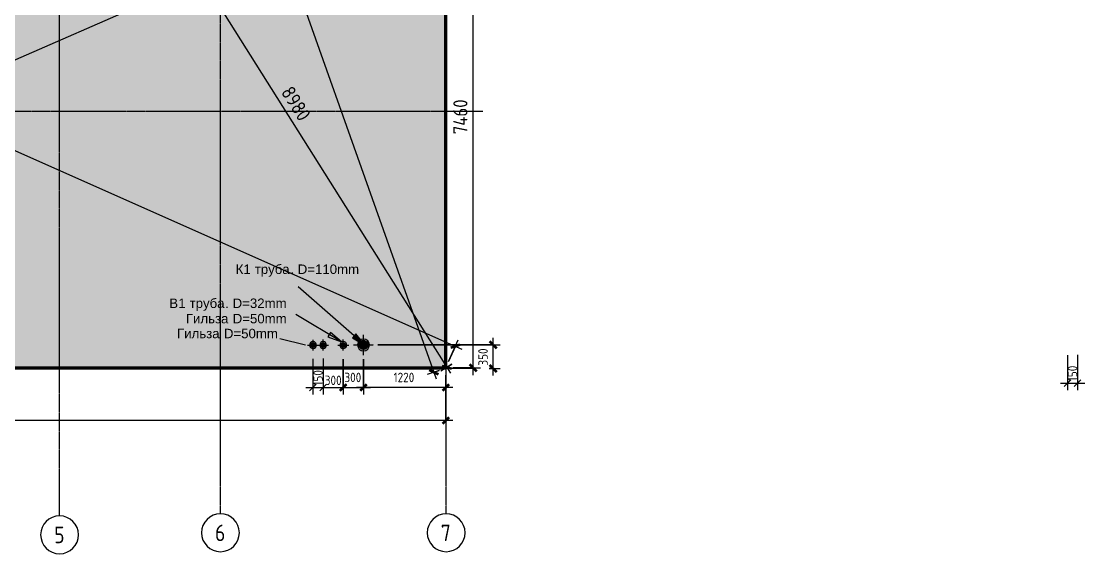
# Model space of a CAD drawing. Header units: millimetres. Extents: x -5762 to 22906, y -1042 to 16212.
# Drawn here: x 7172 to 22906, y -1042 to 6832 of the extents above; entities that cross this region are included whole.
import ezdxf

# ---------------------------------------------------------------- set-up
doc = ezdxf.new("R2010")
doc.units = ezdxf.units.MM
doc.linetypes.add('ADSK_Линия сетки', pattern=[25, 20, -2.5, 0, -2.5])
doc.linetypes.add('ADSK_Осевая', pattern=[14, 10, -2, 0, -2])
for name, color, linetype, lineweight in [('A-ANNO-DIMS', 211, 'Continuous', 9), ('A-ANNO-DIMS-70', 211, 'Continuous', 9), ('A-FLOR-PATT', 8, 'Continuous', 20), ('G-ANNO-TEXT', 231, 'Continuous', 9), ('M-PIPE-PATT', 2, 'Continuous', 9), ('P-PIPE', 3, 'Continuous', 20), ('P-PIPE-CNTR', 3, 'ADSK_Осевая', 20), ('S-FNDN', 32, 'Continuous', 20), ('S-GRID', 1, 'Continuous', 9), ('S-GRID-IDEN', 1, 'Continuous', 20)]:
    doc.layers.add(name, color=color, linetype=linetype, lineweight=lineweight)
doc.styles.add('Arial', font='arial.ttf', dxfattribs={"height": 140})
doc.styles.add('Arial_1', font='arial.ttf', dxfattribs={"height": 140})
doc.styles.add('GOST Common', font='GOST Common.ttf', dxfattribs={"width": 0.9, "height": 245})
doc.styles.add('GOST Common_2', font='GOST Common.ttf', dxfattribs={"width": 0.9, "height": 140})
doc.styles.add('GOST Common_3', font='GOST Common.ttf', dxfattribs={"width": 0.9, "height": 210})
doc.dimstyles.new('ADSK_Основной_3_5_мм', dxfattribs={"dimscale": 304.8, "dimtxt": 211.200149, "dimasz": 0.324738, "dimexe": 0.344488, "dimexo": 0.344488, "dimgap": 0.068898, "dimtad": 1, "dimdec": 0, "dimrnd": 10, "dimzin": 0, "dimdsep": 46, "dimtxsty": 'GOST Common_3', "dimblk1": 'OBLIQUE', "dimblk2": 'OBLIQUE', "dimsah": 1, "dimcen": 0.09, "dimdle": 0.344488, "dimazin": 0, "dimtfac": 1, "dimtdec": 4, "dimtix": 1, "dimtmove": 0, "dimatfit": 3, "dimfxl": 1, "dimtvp": 1, "dimtolj": 1, "dimtzin": 0, "dimlwd": 20, "dimlwe": 20, "dimarcsym": 2})
doc.dimstyles.new('BKN_Основной_2_0_красн', dxfattribs={"dimscale": 304.8, "dimtxt": 140.800099, "dimasz": 0.324738, "dimexe": 0.344488, "dimexo": 0.688976, "dimgap": 0.114829, "dimtad": 1, "dimdec": 0, "dimrnd": 10, "dimdsep": 46, "dimtxsty": 'GOST Common_2', "dimblk1": 'OBLIQUE', "dimblk2": 'OBLIQUE', "dimsah": 1, "dimcen": 0.09, "dimdle": 0.344488, "dimazin": 0, "dimtfac": 1, "dimtdec": 4, "dimtix": 1, "dimtmove": 0, "dimatfit": 3, "dimfxl": 1, "dimtvp": 1, "dimtolj": 1, "dimtzin": 0, "dimlwd": 20, "dimlwe": 20, "dimarcsym": 2})

# ---------------------------------------------------------------- blocks, each defined once
blk = doc.blocks.new('Ось сетки - Круг_Ø8 мм-684601-Схема опорной поверхности')
at = {"layer": 'S-GRID-IDEN'}
for start, end in [(360, 180), (180, 360)]:
    blk.add_arc((0, 0), 4, start, end, dxfattribs=at)
blk = doc.blocks.new('DIMBLOCK8-Схема опорной поверхности')
at = {"layer": 'A-ANNO-DIMS-70', "lineweight": 20, "transparency": 16777216}
for p, q in [((13895, 9165), (13755, 9165)), ((13860, 1600), (13860, 9270)), ((13860, 9165), (13895, 9165)), ((13557, 1705), (13965, 1705)), ((13860, 1705), (13557, 1705))]:
    blk.add_line(p, q, dxfattribs=at)
at = {"layer": 'A-ANNO-DIMS-70', "lineweight": 40, "transparency": 16777216}
for p, q in [((13860, 9165), (13810, 9214)), ((13860, 9165), (13909, 9115)), ((13860, 1705), (13810, 1755)), ((13860, 1705), (13909, 1656))]:
    blk.add_line(p, q, dxfattribs=at)
at = {"layer": 'A-ANNO-DIMS-70', "color": 0, "lineweight": 20, "transparency": 16777216, "insert": (13564, 5161), "char_height": 210, "width": 657.23, "attachment_point": 1, "rotation": 90, "line_spacing_factor": 1.022761, "style": 'GOST Common_3'}
blk.add_mtext('7460', dxfattribs=at)
blk = doc.blocks.new('_Oblique')
at = {"color": 0, "linetype": 'ByBlock', "lineweight": -2}
blk.add_line((-0.5, -0.5), (0.5, 0.5), dxfattribs=at)
blk = doc.blocks.new('DIMBLOCK10-Схема опорной поверхности')
at = {"layer": 'A-ANNO-DIMS-70', "lineweight": 20, "transparency": 16777216}
for p, q in [((-3658, 1600), (-3658, 822)), ((-3658, 927), (-3658, 1600)), ((13452, 1600), (13452, 822)), ((13452, 927), (13452, 1600)), ((13557, 927), (-3763, 927))]:
    blk.add_line(p, q, dxfattribs=at)
at = {"layer": 'A-ANNO-DIMS-70', "lineweight": 40, "transparency": 16777216}
for p, q in [((-3658, 927), (-3608, 976)), ((13452, 927), (13502, 976)), ((-3658, 927), (-3707, 877)), ((13452, 927), (13403, 877))]:
    blk.add_line(p, q, dxfattribs=at)
at = {"layer": 'A-ANNO-DIMS-70', "color": 0, "lineweight": 20, "transparency": 16777216, "insert": (4625, 1222), "char_height": 210, "width": 652.93, "attachment_point": 1, "line_spacing_factor": 1.022761, "style": 'GOST Common_3'}
blk.add_mtext('17110', dxfattribs=at)
blk = doc.blocks.new('DIMBLOCK11-Схема опорной поверхности')
at = {"layer": 'A-ANNO-DIMS-70', "lineweight": 20, "transparency": 16777216}
for p, q in [((12235, 1836), (12235, 1312)), ((12235, 1417), (12235, 1836)), ((13557, 1417), (12130, 1417)), ((13452, 1495), (13452, 1312)), ((13452, 1417), (13452, 1495))]:
    blk.add_line(p, q, dxfattribs=at)
at = {"layer": 'A-ANNO-DIMS-70', "lineweight": 40, "transparency": 16777216}
for p, q in [((12235, 1417), (12186, 1367)), ((12235, 1417), (12285, 1466)), ((13452, 1417), (13403, 1367)), ((13452, 1417), (13502, 1466))]:
    blk.add_line(p, q, dxfattribs=at)
at = {"layer": 'A-ANNO-DIMS-70', "color": 0, "lineweight": 20, "transparency": 16777216, "insert": (12680, 1635), "char_height": 140, "width": 392.33, "attachment_point": 1, "line_spacing_factor": 1.022761, "style": 'GOST Common_2'}
blk.add_mtext('1220', dxfattribs=at)
blk = doc.blocks.new('DIMBLOCK13-Схема опорной поверхности')
at = {"layer": 'A-ANNO-DIMS-70', "lineweight": 20, "transparency": 16777216}
for p, q in [((12445, 2046), (14257, 2046)), ((14152, 2046), (12445, 2046)), ((14152, 1594), (14152, 2151)), ((14093, 1699), (14257, 1699)), ((14152, 1699), (14093, 1699))]:
    blk.add_line(p, q, dxfattribs=at)
at = {"layer": 'A-ANNO-DIMS-70', "lineweight": 40, "transparency": 16777216}
for p, q in [((14152, 2046), (14102, 2095)), ((14152, 2046), (14201, 1996)), ((14152, 1699), (14102, 1748)), ((14152, 1699), (14201, 1649))]:
    blk.add_line(p, q, dxfattribs=at)
at = {"layer": 'A-ANNO-DIMS-70', "color": 0, "lineweight": 20, "transparency": 16777216, "insert": (13934, 1740), "char_height": 140, "width": 317.87, "attachment_point": 1, "rotation": 90, "line_spacing_factor": 1.022761, "style": 'GOST Common_2'}
blk.add_mtext('350', dxfattribs=at)
blk = doc.blocks.new('DIMBLOCK14-Схема опорной поверхности')
at = {"layer": 'A-ANNO-DIMS-70', "lineweight": 20, "transparency": 16777216}
for p, q in [((11936, 1834), (11936, 1312)), ((11936, 1417), (11936, 1834)), ((12235, 1836), (12235, 1312)), ((12235, 1417), (12235, 1836)), ((11831, 1417), (12340, 1417))]:
    blk.add_line(p, q, dxfattribs=at)
at = {"layer": 'A-ANNO-DIMS-70', "lineweight": 40, "transparency": 16777216}
for p, q in [((11936, 1417), (11887, 1367)), ((11936, 1417), (11986, 1466)), ((12235, 1417), (12186, 1367)), ((12235, 1417), (12285, 1466))]:
    blk.add_line(p, q, dxfattribs=at)
at = {"layer": 'A-ANNO-DIMS-70', "color": 0, "lineweight": 20, "transparency": 16777216, "insert": (11953, 1635), "char_height": 140, "width": 317.87, "attachment_point": 1, "line_spacing_factor": 1.022761, "style": 'GOST Common_2'}
blk.add_mtext('300', dxfattribs=at)
blk = doc.blocks.new('DIMBLOCK23-Схема опорной поверхности')
at = {"layer": 'A-ANNO-DIMS-70', "lineweight": 40, "transparency": 16777216}
for p, q in [((13497, 9063), (13522, 9128)), ((13497, 9063), (13471, 8998)), ((-3613, 1603), (-3639, 1538)), ((-3613, 1603), (-3588, 1669))]:
    blk.add_line(p, q, dxfattribs=at)
at = {"layer": 'A-ANNO-DIMS-70', "lineweight": 20, "transparency": 16777216}
for p, q in [((-3709, 1561), (13593, 9105)), ((13494, 9069), (13539, 8966)), ((13497, 9063), (13494, 9069)), ((-3616, 1609), (-3571, 1507)), ((-3613, 1603), (-3616, 1609))]:
    blk.add_line(p, q, dxfattribs=at)
at = {"layer": 'A-ANNO-DIMS-70', "color": 0, "lineweight": 20, "transparency": 16777216, "insert": (4538, 5479), "char_height": 210, "width": 747.43, "attachment_point": 1, "rotation": 23.5557, "line_spacing_factor": 1.022761, "style": 'GOST Common_3'}
blk.add_mtext('18670', dxfattribs=at)
blk = doc.blocks.new('DIMBLOCK24-Схема опорной поверхности')
at = {"layer": 'A-ANNO-DIMS-70', "lineweight": 20, "transparency": 16777216}
for p, q in [((-3615, 9399), (-3472, 9720)), ((-3515, 9624), (-3615, 9399)), ((-3611, 9667), (13691, 1984)), ((13495, 1801), (13637, 2123)), ((13595, 2027), (13495, 1801))]:
    blk.add_line(p, q, dxfattribs=at)
at = {"layer": 'A-ANNO-DIMS-70', "lineweight": 40, "transparency": 16777216}
for p, q in [((-3515, 9624), (-3580, 9599)), ((-3515, 9624), (-3450, 9649)), ((13595, 2027), (13660, 2052)), ((13595, 2027), (13529, 2002))]:
    blk.add_line(p, q, dxfattribs=at)
at = {"layer": 'A-ANNO-DIMS-70', "color": 0, "lineweight": 20, "transparency": 16777216, "insert": (4875, 6222), "char_height": 210, "width": 747.43, "attachment_point": 1, "rotation": 336.0571, "line_spacing_factor": 1.022761, "style": 'GOST Common_3'}
blk.add_mtext('18720', dxfattribs=at)
blk = doc.blocks.new('DIMBLOCK27-Схема опорной поверхности')
at = {"layer": 'A-ANNO-DIMS-70', "lineweight": 20, "transparency": 16777216}
for p, q in [((-3762, 1677), (8736, 9391)), ((8612, 9392), (8702, 9246)), ((8647, 9336), (8612, 9392)), ((-3708, 1788), (-3618, 1642)), ((-3673, 1732), (-3708, 1788))]:
    blk.add_line(p, q, dxfattribs=at)
at = {"layer": 'A-ANNO-DIMS-70', "lineweight": 40, "transparency": 16777216}
for p, q in [((8647, 9336), (8631, 9268)), ((8647, 9336), (8663, 9404)), ((-3673, 1732), (-3689, 1664)), ((-3673, 1732), (-3657, 1800))]:
    blk.add_line(p, q, dxfattribs=at)
at = {"layer": 'A-ANNO-DIMS-70', "color": 0, "lineweight": 20, "transparency": 16777216, "insert": (2051, 5612), "char_height": 210, "width": 790.39, "attachment_point": 1, "rotation": 31.6843, "line_spacing_factor": 1.022761, "style": 'GOST Common_3'}
blk.add_mtext('14480', dxfattribs=at)
blk = doc.blocks.new('DIMBLOCK28-Схема опорной поверхности')
at = {"layer": 'A-ANNO-DIMS-70', "lineweight": 20, "transparency": 16777216}
for p, q in [((8756, 9359), (8593, 9256)), ((8626, 9401), (13523, 1626)), ((8682, 9312), (8756, 9359)), ((13541, 1761), (13378, 1659)), ((13467, 1715), (13541, 1761))]:
    blk.add_line(p, q, dxfattribs=at)
at = {"layer": 'A-ANNO-DIMS-70', "lineweight": 40, "transparency": 16777216}
for p, q in [((8682, 9312), (8614, 9328)), ((8682, 9312), (8751, 9297)), ((13467, 1715), (13399, 1730)), ((13467, 1715), (13536, 1699))]:
    blk.add_line(p, q, dxfattribs=at)
at = {"layer": 'A-ANNO-DIMS-70', "color": 0, "lineweight": 20, "transparency": 16777216, "insert": (11184, 5895), "char_height": 210, "width": 635.75, "attachment_point": 1, "rotation": 302.2037, "line_spacing_factor": 1.022761, "style": 'GOST Common_3'}
blk.add_mtext('8980', dxfattribs=at)
blk = doc.blocks.new('DIMBLOCK29-Схема опорной поверхности')
at = {"layer": 'A-ANNO-DIMS-70', "lineweight": 20, "transparency": 16777216}
for p, q in [((-3818, 1756), (16281, 15330)), ((16208, 15250), (16135, 15359)), ((16194, 15272), (16208, 15250)), ((-3716, 1792), (-3790, 1901)), ((-3731, 1814), (-3716, 1792))]:
    blk.add_line(p, q, dxfattribs=at)
at = {"layer": 'A-ANNO-DIMS-70', "lineweight": 40, "transparency": 16777216}
for p, q in [((16194, 15272), (16180, 15203)), ((16194, 15272), (16207, 15340)), ((-3731, 1814), (-3745, 1746)), ((-3731, 1814), (-3718, 1883))]:
    blk.add_line(p, q, dxfattribs=at)
at = {"layer": 'A-ANNO-DIMS-70', "color": 0, "lineweight": 20, "transparency": 16777216, "insert": (5777, 8592), "char_height": 210, "width": 837.64, "attachment_point": 1, "rotation": 34.0354, "line_spacing_factor": 1.022761, "style": 'GOST Common_3'}
blk.add_mtext('24040', dxfattribs=at)
blk = doc.blocks.new('DIMBLOCK30-Схема опорной поверхности')
at = {"layer": 'A-ANNO-DIMS-70', "lineweight": 20, "transparency": 16777216}
for p, q in [((8568, 15128), (8393, 15065)), ((8457, 15199), (13312, 1544)), ((8492, 15101), (8568, 15128)), ((13353, 1670), (13178, 1608)), ((13277, 1643), (13353, 1670))]:
    blk.add_line(p, q, dxfattribs=at)
at = {"layer": 'A-ANNO-DIMS-70', "lineweight": 40, "transparency": 16777216}
for p, q in [((8492, 15101), (8429, 15131)), ((8492, 15101), (8555, 15070)), ((13277, 1643), (13214, 1673)), ((13277, 1643), (13340, 1613))]:
    blk.add_line(p, q, dxfattribs=at)
at = {"layer": 'A-ANNO-DIMS-70', "color": 0, "lineweight": 20, "transparency": 16777216, "insert": (11056, 8773), "char_height": 210, "width": 768.91, "attachment_point": 1, "rotation": 289.5737, "line_spacing_factor": 1.022761, "style": 'GOST Common_3'}
blk.add_mtext('14280', dxfattribs=at)
blk = doc.blocks.new('*D56')
at = {"layer": 'A-ANNO-DIMS', "color": 0, "lineweight": 20, "transparency": 16777216}
for p, q in [((11487, 1842), (11487, 1312)), ((11637, 1843), (11637, 1312)), ((11382, 1417), (11742, 1417))]:
    blk.add_line(p, q, dxfattribs=at)
at = {"layer": 'Defpoints', "color": 0, "transparency": 16777216}
for p in [(11487, 2052), (11637, 2053), (11637, 1417)]:
    blk.add_point(p, dxfattribs=at)
at = {"layer": 'A-ANNO-DIMS', "color": 0, "lineweight": 20, "transparency": 16777216, "xscale": 98.98, "yscale": 98.98, "zscale": 98.98, "rotation": 180}
blk.add_blockref('_Oblique', (11487, 1417), dxfattribs=at)
at = {"layer": 'A-ANNO-DIMS', "color": 0, "lineweight": 20, "transparency": 16777216, "xscale": 98.98, "yscale": 98.98, "zscale": 98.98}
blk.add_blockref('_Oblique', (11637, 1417), dxfattribs=at)
at = {"layer": 'A-ANNO-DIMS', "color": 0, "lineweight": 20, "transparency": 16777216, "insert": (11562, 1559), "char_height": 140, "width": 317.87, "attachment_point": 5, "rotation": 90, "style": 'GOST Common_2'}
blk.add_mtext('\\A1;150', dxfattribs=at)
blk = doc.blocks.new('*D57')
at = {"layer": 'A-ANNO-DIMS', "color": 0, "lineweight": 20, "transparency": 16777216}
for p, q in [((22651, 1896), (22651, 1377)), ((22801, 1898), (22801, 1377)), ((22546, 1482), (22906, 1482))]:
    blk.add_line(p, q, dxfattribs=at)
at = {"layer": 'Defpoints', "color": 0, "transparency": 16777216}
for p in [(22651, 2106), (22801, 2108), (22801, 1482)]:
    blk.add_point(p, dxfattribs=at)
at = {"layer": 'A-ANNO-DIMS', "color": 0, "lineweight": 20, "transparency": 16777216, "xscale": 98.98, "yscale": 98.98, "zscale": 98.98, "rotation": 180}
blk.add_blockref('_Oblique', (22651, 1482), dxfattribs=at)
at = {"layer": 'A-ANNO-DIMS', "color": 0, "lineweight": 20, "transparency": 16777216, "xscale": 98.98, "yscale": 98.98, "zscale": 98.98}
blk.add_blockref('_Oblique', (22801, 1482), dxfattribs=at)
at = {"layer": 'A-ANNO-DIMS', "color": 0, "lineweight": 20, "transparency": 16777216, "insert": (22726, 1624), "char_height": 140, "width": 317.87, "attachment_point": 5, "rotation": 90, "style": 'GOST Common_2'}
blk.add_mtext('\\A1;150', dxfattribs=at)
blk = doc.blocks.new('*D59')
at = {"layer": 'A-ANNO-DIMS', "color": 0, "lineweight": 20, "transparency": 16777216}
for p, q in [((11638, 1834), (11638, 1312)), ((11936, 1836), (11936, 1312)), ((11533, 1417), (12041, 1417))]:
    blk.add_line(p, q, dxfattribs=at)
at = {"layer": 'Defpoints', "color": 0, "transparency": 16777216}
for p in [(11936, 2046), (11638, 2044), (11936, 1417)]:
    blk.add_point(p, dxfattribs=at)
at = {"layer": 'A-ANNO-DIMS', "color": 0, "lineweight": 20, "transparency": 16777216, "xscale": 98.98, "yscale": 98.98, "zscale": 98.98, "rotation": 180}
blk.add_blockref('_Oblique', (11638, 1417), dxfattribs=at)
at = {"layer": 'A-ANNO-DIMS', "color": 0, "lineweight": 20, "transparency": 16777216, "xscale": 98.98, "yscale": 98.98, "zscale": 98.98}
blk.add_blockref('_Oblique', (11936, 1417), dxfattribs=at)
at = {"layer": 'A-ANNO-DIMS', "color": 0, "lineweight": 20, "transparency": 16777216, "insert": (11787, 1522), "char_height": 140, "width": 317.87, "attachment_point": 5, "style": 'GOST Common_2'}
blk.add_mtext('\\A1;300', dxfattribs=at)

msp = doc.modelspace()

# ---------------------------------------------------------------- hatches: boundary and pattern name
at = {"layer": 'A-FLOR-PATT', "lineweight": 9}
h = msp.add_hatch(dxfattribs=at)
h.set_pattern_fill('FP_1', color=256, style=0, pattern_type=2)
h.set_pattern_definition([(45, (0, 0), (58.9331, 216.0876), [277.813, -55.563, 2.347, -53.216])])
h.paths.add_polyline_path([(-3657.7, 1705.4), (-3657.7, 9302.8), (3538.3, 9302.8), (5538.3, 9302.8), (8667.1, 9302.8), (8667.1, 15162.8), (16267.1, 15162.8), (16267.1, 9164.8), (13452.1, 9164.8), (13452.1, 1705.4), (9752.1, 1705.4), (6052.1, 1705.4)])
at = {"layer": 'G-ANNO-TEXT', "lineweight": 20}
for color, points in [(7, [(11908.5, 2091.8), (11747.3, 2231.5), (11709.3, 2167.9)]), (7, [(12255.2, 2042.6), (12121.7, 2208.9), (12072.9, 2153.2)]), (5, [(11378.4, 2040.8), (11184.1, 2128.7), (11165.8, 2056.9)])]:
    msp.add_hatch(color=color, dxfattribs=at).paths.add_polyline_path(points)
at = {"layer": 'M-PIPE-PATT'}
h = msp.add_hatch(color=5, dxfattribs=at)
edge = h.paths.add_edge_path()
edge.add_arc((11488.8, 2043.1), 40, 180, 360)
edge.add_arc((11488.8, 2043.1), 40, 360, 540)
h = msp.add_hatch(color=5, dxfattribs=at)
edge = h.paths.add_edge_path()
edge.add_arc((11638.7, 2044.1), 40, 180, 360)
edge.add_arc((11638.7, 2044.1), 40, 360, 540)
h = msp.add_hatch(color=140, dxfattribs=at)
edge = h.paths.add_edge_path()
edge.add_arc((11936.4, 2043.8), 40, 180, 360)
edge.add_arc((11936.4, 2043.8), 40, 360, 540)
h = msp.add_hatch(color=140, dxfattribs=at)
edge = h.paths.add_edge_path()
edge.add_arc((12235.1, 2045.7), 75, 180, 360)
edge.add_arc((12235.1, 2045.7), 75, 0, 180)

# ---------------------------------------------------------------- linework, layer by layer
at = {"layer": 'G-ANNO-TEXT', "color": 7, "lineweight": 20}
for p, q in [((12255.2, 2042.6), (11269.5, 2907)), ((11908.5, 2091.8), (11236.5, 2494.1)), ((11747.3, 2231.5), (11709.3, 2167.9)), ((11908.5, 2091.8), (11747.3, 2231.5)), ((12121.7, 2208.9), (12072.9, 2153.2)), ((12255.2, 2042.6), (12121.7, 2208.9)), ((11709.3, 2167.9), (11908.5, 2091.8)), ((12072.9, 2153.2), (12255.2, 2042.6))]:
    msp.add_line(p, q, dxfattribs=at)
at = {"layer": 'G-ANNO-TEXT', "color": 5, "lineweight": 20}
msp.add_line((11378.4, 2040.8), (10999, 2137.8), dxfattribs=at)
at = {"layer": 'P-PIPE', "color": 5}
for centre, start, end in [((11488.8, 2043.1), 0, 180), ((11638.7, 2044.1), 0, 180), ((11488.8, 2043.1), 180, 0), ((11638.7, 2044.1), 180, 0)]:
    msp.add_arc(centre, 50.3, start, end, dxfattribs=at)
at = {"layer": 'P-PIPE'}
for centre, radius, start, end in [((11936.4, 2043.8), 50.3, 0, 180), ((12235.1, 2045.7), 87.6, 0, 180), ((12235.1, 2045.7), 87.6, 180, 360), ((11936.4, 2043.8), 50.3, 180, 360)]:
    msp.add_arc(centre, radius, start, end, dxfattribs=at)
at = {"layer": 'P-PIPE-CNTR', "color": 5}
for p, q in [((11488.8, 1963.1), (11488.8, 2123.1)), ((11638.7, 1964.1), (11638.7, 2124.1)), ((11408.8, 2043.1), (11568.8, 2043.1)), ((11558.7, 2044.1), (11718.7, 2044.1))]:
    msp.add_line(p, q, dxfattribs=at)
at = {"layer": 'P-PIPE-CNTR'}
for p, q in [((11936.4, 1963.8), (11936.4, 2123.8)), ((12085.1, 2045.7), (12385.1, 2045.7)), ((12235.1, 1895.7), (12235.1, 2195.7)), ((11856.4, 2043.8), (12016.4, 2043.8))]:
    msp.add_line(p, q, dxfattribs=at)
at = {"layer": 'S-FNDN', "lineweight": 50}
for p, q in [((13452.1, 1705.4), (13452.1, 9164.8)), ((-3657.7, 1705.4), (13452.1, 1705.4))]:
    msp.add_line(p, q, dxfattribs=at)
at = {"layer": 'S-GRID', "linetype": 'ADSK_Линия сетки'}
for p, q in [((10118.4, -451.8), (10118.4, 10676.7)), ((7738.4, -482), (7738.4, 10522.6)), ((13458.4, -451.8), (13458.4, 10433.4)), ((14002.1, 5498.6), (-5175.8, 5498.6)), ((13882.9, 1698.6), (-5189.9, 1698.6))]:
    msp.add_line(p, q, dxfattribs=at)

# ---------------------------------------------------------------- block references
at = {"layer": 'S-GRID-IDEN', "xscale": 69.99999999999997, "yscale": 69.99999999999997, "zscale": 69.99999999999997}
for p in [(7738.4, -762), (10118.4, -731.8), (13458.4, -731.8)]:
    msp.add_blockref('Ось сетки - Круг_Ø8 мм-684601-Схема опорной поверхности', p, dxfattribs=at)

# ---------------------------------------------------------------- texts
at = {"layer": 'G-ANNO-TEXT', "color": 7, "lineweight": 20, "char_height": 140, "attachment_point": 1}
for s, insert, width, style in [('\\fArial|b0|i0|c204|p34|;К', (10343.4, 3235.5), 140.295, 'Arial'), ('1 ', (10459.1, 3235.5), 202.025, 'Arial_1'), ('труба', (10625.8, 3235.5), 639.747, 'Arial'), ('. D=110mm', (11153.7, 3235.5), 1257.046, 'Arial_1'), ('\\fArial|b0|i0|c204|p34|;В', (9361.4, 2732.3), 162.743, 'Arial'), ('1 ', (9495.7, 2732.3), 202.025, 'Arial_1'), ('труба', (9662.4, 2732.3), 639.747, 'Arial'), ('. D=32mm', (10190.2, 2732.3), 1122.362, 'Arial_1'), ('Гильза', (9606.8, 2505.4), 774.43, 'Arial'), (' D=50mm', (10245.8, 2505.4), 1055.021, 'Arial_1')]:
    msp.add_mtext(s, dxfattribs=dict(at, insert=insert, width=width, style=style))
at = {"layer": 'G-ANNO-TEXT', "color": 5, "lineweight": 20, "char_height": 140, "attachment_point": 1}
for s, insert, width, style in [('Гильза', (9476.5, 2284.7), 774.43, 'Arial'), (' D=50mm', (10115.5, 2284.7), 1055.021, 'Arial_1')]:
    msp.add_mtext(s, dxfattribs=dict(at, insert=insert, width=width, style=style))
at = {"layer": 'S-GRID-IDEN', "lineweight": 9, "char_height": 245, "width": 191.924, "attachment_point": 1, "style": 'GOST Common'}
for s, insert in [('6', (10038.8, -611)), ('7', (13378.8, -611)), ('5', (7658.8, -641.3))]:
    msp.add_mtext(s, dxfattribs=dict(at, insert=insert))

# ---------------------------------------------------------------- dimensions: what is measured, and where the dimension line sits
at = {"layer": 'A-ANNO-DIMS', "lineweight": 20}
for base, p1, p2, angle, dimstyle, override, picture, middle in [((16193.5, 15271.7), (-3657.7, 1705.4), (16267.1, 15162.8), 34.03537, 'ADSK_Основной_3_5_мм', {"dimpost": '<>', "dimfxl": 24043.676187}, 'DIMBLOCK29-Схема опорной поверхности', (6160.6, 8647.4)), ((13277, 1643.2), (8667.1, 15162.8), (13452.1, 1705.4), 289.57374, 'ADSK_Основной_3_5_мм', {"dimpost": '<>', "dimfxl": 14282.741132}, 'DIMBLOCK30-Схема опорной поверхности', (11003.2, 8414.1)), ((13594.8, 2026.8), (-3657.7, 9302.8), (13452.1, 1705.4), 336.05709, 'ADSK_Основной_3_5_мм', {"dimpost": '<>', "dimfxl": 18720.718535}, 'DIMBLOCK24-Схема опорной поверхности', (5091, 5940.6)), ((8646.7, 9335.9), (-3652.7, 1698.6), (8667.1, 9302.8), 31.68428, 'ADSK_Основной_3_5_мм', {"dimpost": '<>', "dimfxl": 14477.581304}, 'DIMBLOCK27-Схема опорной поверхности', (2420.6, 5641)), ((13467.3, 1715), (8667.1, 9302.8), (13452.1, 1705.4), 302.20372, 'ADSK_Основной_3_5_мм', {"dimpost": '<>', "dimfxl": 8978.644945}, 'DIMBLOCK28-Схема опорной поверхности', (11181.4, 5580.8)), ((13496.6, 9062.7), (-3657.7, 1705.4), (13452.1, 9164.8), 23.55574, 'ADSK_Основной_3_5_мм', {"dimpost": '<>', "dimfxl": 18665.140659}, 'DIMBLOCK23-Схема опорной поверхности', (4891.3, 5448.5)), ((13859.6, 9164.8), (13452.1, 1705.4), (13789.6, 9164.8), 90, 'ADSK_Основной_3_5_мм', {"dimpost": '<>', "dimfxl": 7466.989023}, 'DIMBLOCK8-Схема опорной поверхности', (13733.6, 5435.1)), ((14151.6, 2045.7), (13882.9, 1698.6), (12235.1, 2045.7), 90, 'BKN_Основной_2_0_красн', {"dimpost": '<>', "dimfxl": 1684.019073}, 'DIMBLOCK13-Схема опорной поверхности', (14046.6, 1872.2))]:
    dim = msp.add_linear_dim(base=base, p1=p1, p2=p2, angle=angle, dimstyle=dimstyle, override=override, dxfattribs=at)
    dim.commit()
    dim.dimension.update_dxf_attribs({"geometry": picture, "text_midpoint": middle})
at = {"layer": 'A-ANNO-DIMS', "color": 5, "lineweight": 20}
dim = msp.add_linear_dim(base=(11637.4932, 1417.0446), p1=(11487.0433, 2051.9028), p2=(11637.4932, 2052.8181), dimstyle='BKN_Основной_2_0_красн', override={"dimpost": '<>', "dimfxl": 298.717825}, dxfattribs=at)
dim.commit()
dim.dimension.update_dxf_attribs({"geometry": '*D56', "text_midpoint": (11562.2683, 1417.0446), "dimtype": 160, "text_rotation": 90})
dim = msp.add_linear_dim(base=(11936.3, 1416.7), p1=(11637.6, 2043.8), p2=(11936.3, 2045.7), dimstyle='BKN_Основной_2_0_красн', override={"dimpost": '<>', "dimfxl": 298.717825}, dxfattribs=at)
dim.commit()
dim.dimension.update_dxf_attribs({"geometry": '*D59', "text_midpoint": (11787, 1416.7), "dimtype": 160})
at = {"layer": 'A-ANNO-DIMS', "lineweight": 20}
for base, p1, p2, dimstyle, override, picture, middle in [((12235.1, 1417), (11936.4, 2043.8), (12235.1, 2045.7), 'BKN_Основной_2_0_красн', {"dimpost": '<>', "dimfxl": 298.717825}, 'DIMBLOCK14-Схема опорной поверхности', (12085.7, 1522)), ((12235.1, 1416.9), (13452.1, 1705.4), (12235.1, 2045.7), 'BKN_Основной_2_0_красн', {"dimpost": '<>', "dimfxl": 1263.674193}, 'DIMBLOCK11-Схема опорной поверхности', (12843.6, 1521.9)), ((-3657.7, 927), (13452.1, 1705.4), (-3657.7, 1705.4), 'ADSK_Основной_3_5_мм', {"dimpost": '<>', "dimfxl": 17109.806031}, 'DIMBLOCK10-Схема опорной поверхности', (4897.2, 1053))]:
    dim = msp.add_linear_dim(base=base, p1=p1, p2=p2, dimstyle=dimstyle, override=override, dxfattribs=at)
    dim.commit()
    dim.dimension.update_dxf_attribs({"geometry": picture, "text_midpoint": middle})
dim = msp.add_linear_dim(base=(22801.3, 1482.3), p1=(22650.9, 2105.5), p2=(22801.3, 2108.4), dimstyle='BKN_Основной_2_0_красн', override={"dimpost": '<>', "dimfxl": 298.717825}, dxfattribs=at)
dim.commit()
dim.dimension.update_dxf_attribs({"geometry": '*D57', "text_midpoint": (22726.1, 1482.3), "dimtype": 160, "text_rotation": 90})

doc.saveas('drawing.dxf')
